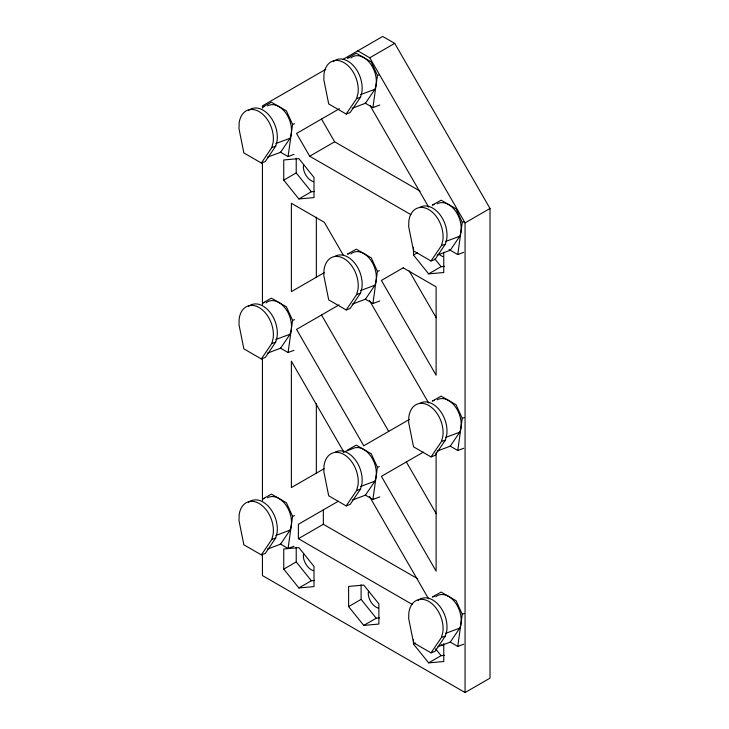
<?xml version="1.0" encoding="UTF-8"?>
<svg xmlns="http://www.w3.org/2000/svg" width="729" height="729" viewBox="0 0 729 729"><rect width="100%" height="100%" fill="white"/><g stroke="black" fill="none" stroke-linecap="round" stroke-linejoin="round"><path stroke-width="1.09" d="M280.346 152.124L288.073 156.58L292.584 124.449L286.397 110.872L271.425 102.224L262.631 107.163L264.6 106.434M280.346 348.061L288.073 352.526L292.584 320.396L286.397 306.809L271.425 298.161L262.631 303.109L264.6 302.371M280.346 543.998L288.073 548.463L292.584 516.332L286.397 502.746L271.425 494.107L262.631 499.046L264.6 498.308M365.183 103.135L372.911 107.6L377.422 75.47L371.234 61.883L356.262 53.235L347.478 58.183L349.446 57.445M365.183 299.081L372.911 303.537L377.422 271.407L371.234 257.82L356.262 249.181L347.478 254.12L349.446 253.382M365.183 495.018L372.911 499.474L377.422 467.344L371.234 453.766L356.262 445.118L347.478 450.057M449.064 249.537L457.757 254.549L462.268 222.418L456.081 208.84L441.109 200.193L432.324 205.131L434.293 204.402M450.03 446.03L457.757 450.495L462.268 418.364L456.081 404.777L441.109 396.129L432.324 401.078L434.293 400.339M450.03 641.967L457.757 646.432L462.268 614.301L456.081 600.714L441.109 592.076L432.324 597.015L434.293 596.276M261.346 163.014L271.78 147.604L273.138 142.428A24.021 16.065 69.5 0 0 259.105 111.61A24.021 16.065 69.5 0 0 239.167 122.818L238.984 128.659L243.851 152.917L261.346 163.014L265.274 161.546L275.717 146.128L277.075 140.961A24.021 16.065 69.5 0 0 268.336 114.407A24.021 16.065 69.5 0 0 248.407 110.58M261.346 358.95L271.78 343.541L273.138 338.374A24.021 16.065 69.5 0 0 259.105 307.547A24.021 16.065 69.5 0 0 239.167 318.755L238.984 324.605L243.851 348.854L261.346 358.95L265.274 357.483L275.717 342.074L277.075 336.898A24.021 16.065 69.5 0 0 268.336 310.344A24.021 16.065 69.5 0 0 248.407 306.517M346.184 114.025L356.627 98.615L357.985 93.449A24.021 16.065 69.5 0 0 343.951 62.621A24.021 16.065 69.5 0 0 324.013 73.829L323.822 79.68L328.697 103.928L346.184 114.025L350.12 112.558L360.554 97.148L361.912 91.982A24.021 16.065 69.5 0 0 353.182 65.419A24.021 16.065 69.5 0 0 333.253 61.591M261.346 554.887L271.78 539.478L273.138 534.311A24.021 16.065 69.5 0 0 259.105 503.484A24.021 16.065 69.5 0 0 239.167 514.701L238.984 520.542L243.851 544.791L261.346 554.887L265.274 553.42L275.717 538.011L277.075 532.844A24.021 16.065 69.5 0 0 268.336 506.281A24.021 16.065 69.5 0 0 248.407 502.463M346.184 309.962L356.627 294.552L357.985 289.386A24.021 16.065 69.5 0 0 343.951 258.558A24.021 16.065 69.5 0 0 324.013 269.776L323.822 275.617L328.697 299.865L346.184 309.962L350.12 308.495L360.554 293.085L361.912 287.919A24.021 16.065 69.5 0 0 354.157 262.44A24.021 16.065 69.5 0 0 335.003 256.316M346.184 505.908L356.627 490.499L357.985 485.323A24.021 16.065 69.5 0 0 343.951 454.504A24.021 16.065 69.5 0 0 324.013 465.713L323.822 471.554L328.697 495.811L346.184 505.908L350.12 504.441L360.554 489.022L361.912 483.856A24.021 16.065 69.5 0 0 354.157 458.386A24.021 16.065 69.5 0 0 335.003 452.253M431.03 260.982L441.473 245.573L442.831 240.397A24.021 16.065 69.5 0 0 428.789 209.578A24.021 16.065 69.5 0 0 408.86 220.787L408.668 226.628L413.543 250.885L431.03 260.982L434.967 259.515L445.401 244.097L446.759 238.93A24.021 16.065 69.5 0 0 438.995 213.46A24.021 16.065 69.5 0 0 419.849 207.328M431.03 456.919L441.473 441.51L442.831 436.343A24.021 16.065 69.5 0 0 428.789 405.515A24.021 16.065 69.5 0 0 408.86 416.724L408.668 422.574L413.543 446.822L431.03 456.919L434.967 455.452L445.401 440.043L446.759 434.867A24.021 16.065 69.5 0 0 438.995 409.397A24.021 16.065 69.5 0 0 419.849 403.265M431.03 652.856L441.473 637.447L442.831 632.28A24.021 16.065 69.5 0 0 428.789 601.452A24.021 16.065 69.5 0 0 408.86 612.67L408.668 618.511L413.543 642.759L431.03 652.856L434.967 651.389L445.401 635.98L446.759 630.813A24.021 16.065 69.5 0 0 438.029 604.25A24.021 16.065 69.5 0 0 418.091 600.432M267.552 105.878A21.177 14.161 69.5 0 1 286.041 113.369A21.177 14.161 69.5 0 1 290.096 138.237L280.583 152.288L267.406 157.209M350.849 57.974A21.177 14.161 69.5 0 1 370.104 63.314A21.177 14.161 69.5 0 1 374.934 89.257L365.429 103.299L352.244 108.22M266.012 302.899A21.177 14.161 69.5 0 1 285.258 308.239A21.177 14.161 69.5 0 1 290.096 334.183L280.583 348.225L267.406 353.146M350.849 253.911A21.177 14.161 69.5 0 1 370.104 259.251A21.177 14.161 69.5 0 1 374.934 285.194L365.429 299.236L352.244 304.166M437.245 203.847A21.177 14.161 69.5 0 1 455.734 211.337A21.177 14.161 69.5 0 1 459.78 236.205L450.267 250.257L437.09 255.177M267.552 497.761A21.177 14.161 69.5 0 1 286.041 505.252A21.177 14.161 69.5 0 1 290.096 530.12L280.583 544.162L267.406 549.092M343.277 452.18L352.399 448.772A21.177 14.161 69.5 0 1 370.888 456.263A21.177 14.161 69.5 0 1 374.934 481.131L365.429 495.173L352.244 500.103M437.245 399.793A21.177 14.161 69.5 0 1 455.734 407.283A21.177 14.161 69.5 0 1 459.78 432.151L450.267 446.194L437.09 451.114M435.696 596.805A21.177 14.161 69.5 0 1 454.951 602.145A21.177 14.161 69.5 0 1 459.78 628.088L450.267 642.131L438.102 646.678M325.717 69.355L262.44 105.887L262.44 108.165M343.013 59.368L382.707 36.45L394.708 43.376L490.016 208.467L490.016 678.143L465.066 692.55L262.44 575.564L262.44 553.958M357.757 50.857L369.749 57.782L394.708 43.376M339.404 108.721L296.557 133.462L309.688 156.216L410.928 214.672M309.688 156.216L334.647 141.809L420.159 191.18M283.745 180.136L283.745 159.97L298.872 158.612L313.999 177.439L313.999 197.605L298.872 198.953L283.745 180.136L296.22 172.937L296.22 158.366M298.872 198.953L311.347 191.754L314.591 191.463M324.159 272.719L291.381 291.636L291.381 203.282L324.314 222.29L343.313 255.205M465.066 692.55L465.066 222.874L490.016 208.467M443.761 252.352L443.761 272.518L428.634 273.876L413.507 255.05L417.343 252.835M339.04 304.877L296.557 329.399L363.753 445.793L409.525 419.366M403.474 267.671L381.395 280.419L436.115 375.198L436.115 286.843L403.192 267.835M428.634 273.876L441.109 266.668L444.353 266.377M324.159 468.656L291.381 487.573L291.381 361.201L343.851 452.071M338.384 501.188L298.389 524.279L298.389 538.685L412.404 604.514M423.412 452.098L381.395 476.356L436.115 571.135L436.115 452.727M298.389 538.685L323.339 524.279L417.699 578.762M283.745 569.139L283.745 548.964L298.872 547.616L313.999 566.433L313.999 586.599L298.872 587.957L283.745 569.139L296.22 561.931L296.22 547.361M298.872 587.957L311.347 580.749L314.591 580.457M348.626 606.592L348.626 586.426L363.753 585.068L378.88 603.894L378.88 624.06L363.753 625.409L348.626 606.592L361.101 599.393L361.101 584.822M363.753 625.409L376.228 618.21L379.472 617.919M443.761 643.589L443.761 661.522L428.634 662.871L413.507 644.053L415.421 642.942M428.634 662.871L441.109 655.672L444.353 655.38M377.422 75.47L379.39 74.732M360.746 94.56L374.934 89.257M356.627 98.615L360.554 97.148M292.584 124.449L294.543 123.72M275.899 143.54L290.096 138.237M372.911 107.6L379.8 105.031M271.78 147.604L275.717 146.128M288.073 156.58L293.969 154.384M462.268 222.418L464.236 221.689M445.592 241.509L459.78 236.205M441.473 245.573L445.401 244.097M377.422 271.407L379.39 270.669M360.746 290.497L374.934 285.194M457.757 254.549L463.653 252.352M356.627 294.552L360.554 293.085M292.584 320.396L294.543 319.657M275.899 339.486L290.096 334.183M372.911 303.537L379.8 300.968M271.78 343.541L275.717 342.074M288.073 352.526L293.969 350.321M462.268 418.364L464.236 417.626M445.592 437.455L459.78 432.151M441.473 441.51L445.401 440.043M377.422 467.344L379.39 466.615M360.746 486.434L374.934 481.131M457.757 450.495L463.653 448.289M356.627 490.499L360.554 489.022M292.584 516.332L294.543 515.594M275.899 535.423L290.096 530.12M372.911 499.474L379.8 496.905M271.78 539.478L275.717 538.011M288.073 548.463L293.969 546.258M462.268 614.301L464.236 613.563M445.592 633.392L459.78 628.088M441.473 637.447L445.401 635.98M457.757 646.432L463.653 644.226M434.921 258.968L441.109 266.668M296.22 172.937L311.347 191.754M435.605 648.828L441.109 655.672M361.101 599.393L376.228 618.21M296.22 561.931L311.347 580.749M369.749 57.782L465.066 222.874M370.013 105.514L428.67 207.109M321.507 119.055L334.647 141.809M409.169 270.896L436.252 317.798M369.448 300.466L428.67 403.046M321.507 314.992L388.703 431.386M406.354 461.949L436.252 513.735M369.439 496.385L428.552 598.773M413.507 247.213L413.507 255.05M413.507 639.57L413.507 644.053M323.339 509.872L323.339 524.279M316.34 217.187L316.34 277.23M316.34 403.72L316.34 473.167M262.44 162.749L262.44 304.904M262.44 358.349L262.44 500.504M313.415 181.685A11.29 6.525 60 0 1 303.638 164.745M443.177 256.599A11.29 6.525 60 0 1 439.04 254.211M313.415 570.679A11.29 6.525 60 0 1 303.638 553.739M443.177 645.593A11.29 6.525 60 0 1 441.109 644.718M378.296 608.141A11.29 6.525 60 0 1 368.519 591.201"/></g></svg>
